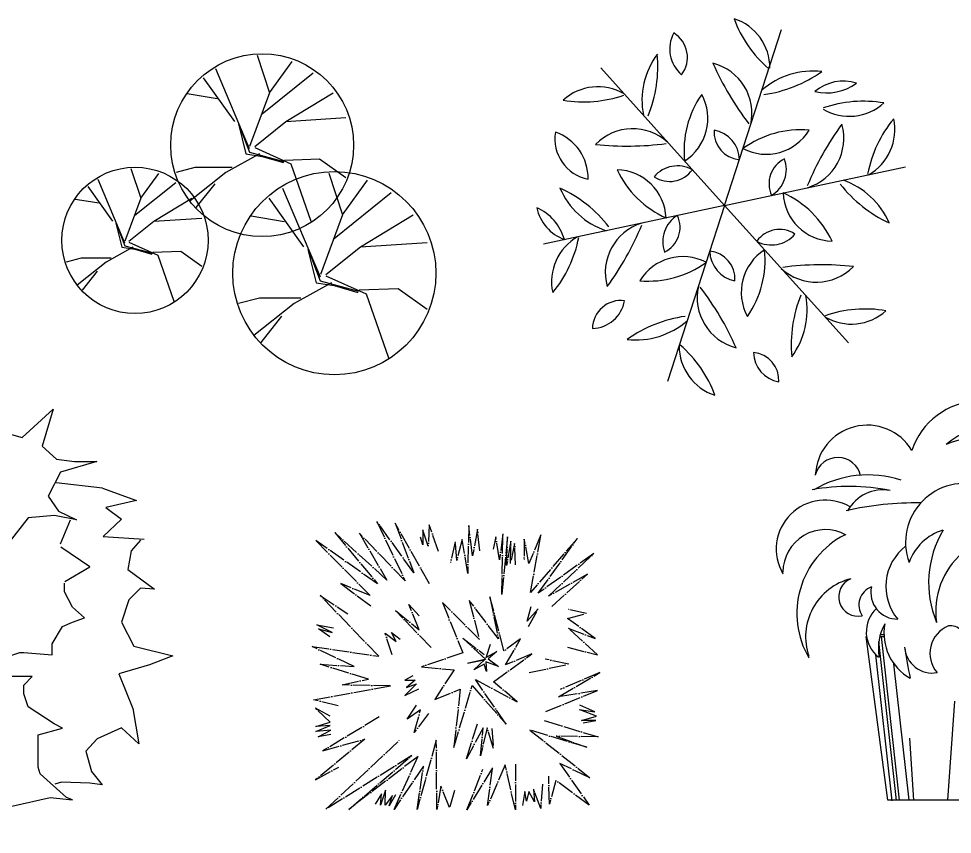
# Model space of a CAD drawing. Extents: x -42728 to 99010, y -18674 to 47645.
# Drawn here: x 42498 to 44710, y 7601 to 9532 of the extents above; entities that cross this region are included whole.
import ezdxf

# ---------------------------------------------------------------- set-up
doc = ezdxf.new("R2010")
doc.units = 0
doc.header["$LTSCALE"] = 100
doc.header["$MEASUREMENT"] = 0
doc.linetypes.add('DOTE', pattern=[2.42, 2, -0.2, 0.02, -0.2])
doc.layers.get('0').update_dxf_attribs({"linetype": 'CONTINUOUS'})
for name, color, linetype in [('A-FURN', 7, 'CONTINUOUS'), ('DOTE', 1, 'DOTE'), ('PUB_DIM', 3, 'CONTINUOUS')]:
    doc.layers.add(name, color=color, linetype=linetype)
doc.styles.get("Standard").update_dxf_attribs({"font": 'ISOCP'})

# ---------------------------------------------------------------- blocks, each defined once
blk = doc.blocks.new('PC')
at = {"layer": 'A-FURN'}
for p, q in [((-79.2, 0), (-122.4, 387.4)), ((69.4, 1.4), (105.2, 387.4)), ((84.9, 0), (120.8, 387.4)), ((92.3, -0.7), (128.4, 387.4)), ((-86.5, -0.8), (-128.5, 375.2)), ((-96.9, -2), (-135.5, 344.1)), ((-56.9, 0), (-92.7, 322.5)), ((34.8, 0), (51.5, 234.5)), ((-45.7, 0), (-55, 146.3))]:
    blk.add_line(p, q, dxfattribs=at)
for points in [[(-107, 0), (-158.8, 387.4), (-157.5, 387.4)], [(-126.2, 387.4), (-116.1, 387.4)], [(-124.9, 392.1), (-116.3, 392.1)], [(84.6, 387.4), (146.2, 387.4), (107, 0), (-107, 0)]]:
    blk.add_lwpolyline(points, dxfattribs=at)
for centre, radius, start, end in [((111, 774.8), 169.6, 21.7836, 161.8442), ((-155.8, 764.3), 123.2, 30.973, 177.7149), ((147.6, 708.9), 176.6, 45.0763, 131.2901), ((100.9, 695), 162.3, 43.7176, 115.4681), ((-225.5, 756), 55, 11.9915, 166.1619), ((206.6, 715.3), 92.7, 41.3922, 162.9158), ((278.5, 695.5), 81.3, 94.4023, 151.3658), ((-153.9, 517.3), 252.5, 72.022, 120.6975), ((264.6, 668.4), 85.1, 19.0807, 129.053), ((-198.6, 254.2), 488.3, 78.5598, 100.3882), ((-119.1, 639.7), 94.7, 79.446, 151.5691), ((74.4, 609.9), 139.7, 71.7887, 199.8874), ((-255.5, 594.2), 116, 59.4698, 210.3935), ((298.2, 606.6), 101.1, 62.3898, 149.4764), ((-38, -60.3), 763.9, 89.3409, 102.7205), ((283.1, 495.2), 178, 329.7493, 113.8865), ((-255.3, 539.9), 100.3, 60.7061, 180.3126), ((-113.5, 441.9), 209.1, 117.4878, 210.1987), ((57.8, 522.3), 121.5, 106.4019, 160.7575), ((233.6, 514.5), 244.1, 149.3904, 202.5749), ((7, 404.1), 238, 316.7729, 64.9724), ((7.7, 505.7), 119.7, 127.3959, 220.2154), ((17.7, 494.2), 205.2, 312.6773, 36.0523), ((190.9, 446.4), 184.6, 131.1854, 187.9645), ((-190.9, 453.8), 291.6, 338.747, 26.798), ((336.5, 457.6), 108, 333.454, 59.6856), ((325, 488.3), 90.9, 333.3922, 43.4752), ((-159.7, 386.3), 142.2, 104.2756, 198.7996), ((-177.3, 481.4), 46.2, 112.2433, 281.6376), ((203.8, 440.1), 160.6, 321.6577, 28.3948), ((342.9, 452.9), 63.6, 355.2049, 88.1083), ((-129.7, 461.6), 46, 110.8147, 213.7115), ((-84.7, 491.2), 62.8, 167.7176, 270.9098), ((52.4, 434.9), 232.3, 303.4506, 15.5944), ((179.6, 380.4), 151.7, 344.758, 50.4537), ((-82.8, 398), 75.4, 133.2334, 231.9933), ((-188.3, 515.6), 301.2, 331.5248, 342.8463), ((-15.5, 359.9), 114.1, 149.8954, 190.7695), ((5.2, 394.5), 121.5, 169.2995, 240.8514), ((62, 347.5), 69.6, 111.7182, 221.0065), ((41.3, 377), 35.5, 351.8932, 98.1533), ((-1.8, 366.5), 65.7, 184.0055, 279.9455), ((738.2, 470.6), 812.8, 187.6786, 192.9474)]:
    blk.add_arc(centre, radius, start, end, dxfattribs=at)
blk = doc.blocks.new('M_F8')
for p, q in [((2.9, 532.6), (27.6, 593.8)), ((27.6, 593.8), (76, 524.4)), ((-201.8, 486.5), (-173.2, 550.1)), ((-173.2, 550.1), (-132, 501.8)), ((-53.7, 486.5), (2.9, 532.6)), ((185.4, 481.4), (259.3, 549.1)), ((259.3, 549.1), (233.3, 460.9)), ((76, 524.4), (121.3, 499.7)), ((-132, 501.8), (-53.7, 486.5)), ((121.3, 499.7), (185.4, 481.4)), ((-370.5, 375.2), (-361.1, 478.3)), ((-358, 481.4), (-286.1, 412.7)), ((-310, 429.9), (-286.1, 465.8)), ((-283, 465.8), (-244.8, 450.6)), ((-244.8, 450.6), (-201.8, 486.5)), ((233.3, 460.9), (266.7, 430.2)), ((-286.1, 412.7), (-225.7, 430.2)), ((-225.7, 430.2), (-203.1, 426.6)), ((-203.1, 426.6), (-206.6, 373.8)), ((-197.1, 440.4), (-197.1, 440.4)), ((266.7, 430.2), (309.7, 425)), ((362.3, 425), (276.3, 399.5)), ((309.7, 425), (362.3, 425)), ((276.3, 399.5), (247.5, 343)), ((-529.8, 353.4), (-445.4, 356.5)), ((-445.4, 356.5), (-402.6, 368.7)), ((-206.6, 373.8), (-163.6, 312.4)), ((-206.6, 373.8), (-206.6, 373.8)), ((375.8, 361.8), (265.8, 374.4)), ((375.8, 361.8), (456.4, 332.3)), ((247.5, 343), (271.4, 307.2)), ((-163.6, 312.4), (-87.1, 307.2)), ((-87.1, 307.2), (-154.1, 271.3)), ((8.5, 302.1), (-34.5, 276.5)), ((61.1, 302.1), (8.5, 302.1)), ((132.9, 230.4), (61.1, 302.1)), ((199.8, 291.9), (151.9, 230.4)), ((261.9, 297), (199.8, 291.9)), ((314.5, 286.7), (261.9, 297)), ((271.4, 307.2), (314.5, 286.7)), ((-154.1, 271.3), (-201.8, 245.8)), ((-111, 266.3), (-125.3, 271.3)), ((-77.5, 240.6), (-111, 266.3)), ((-34.5, 276.5), (-58.4, 240.6)), ((276.3, 230.4), (300.2, 286.7)), ((-201.8, 245.8), (-220.5, 172.2)), ((-517.5, 203.1), (-527.1, 233.9)), ((-58.4, 240.6), (-77.5, 240.6)), ((346, 175.6), (277.2, 222.5)), ((465.8, 238.5), (444.2, 213.2)), ((-512.8, 167.2), (-517.5, 203.1)), ((444.2, 213.2), (436.3, 169)), ((-522.4, 116.1), (-512.8, 167.2)), ((286.6, 141.2), (346, 175.6)), ((436.3, 169), (499.2, 122.6)), ((-217.4, 153.5), (-173.3, 85.3)), ((285.7, 116.1), (285.7, 136.6)), ((-613.2, 85.3), (-522.4, 116.1)), ((304.8, 80.2), (285.7, 116.1)), ((465.8, 124.7), (438.3, 97.3)), ((499.2, 122.6), (465.8, 124.7)), ((-230.7, 95.5), (-273.7, 54.6)), ((-173.3, 85.3), (-230.7, 95.5)), ((438.3, 97.3), (420.6, 44.7)), ((-551, 64.8), (-613.2, 85.3)), ((-197.2, 80.2), (-197.2, 44.4)), ((-173.3, 85.3), (-173.3, 85.3)), ((333.5, 54.6), (304.8, 80.2)), ((-527.1, 49.4), (-555.8, -12)), ((-498.4, 49.4), (-551, 64.8)), ((-469.7, 39.2), (-498.4, 49.4)), ((-412.4, 44.4), (-465, -27.3)), ((-340.7, 54.6), (-412.4, 44.4)), ((-412.4, 44.4), (-412.4, 44.4)), ((-340.7, 54.6), (-340.7, 54.6)), ((-302.4, -1.8), (-340.7, 54.6)), ((-273.7, 54.6), (-278.6, 23.8)), ((-197.2, 44.4), (-206.8, 3.4)), ((280.8, 34), (304.8, 44.4)), ((304.8, 44.4), (333.5, 54.6)), ((420.6, 44.7), (450.1, -12.2)), ((-465, -27.3), (-469.7, 39.2)), ((-278.6, 23.8), (-302.4, -1.8)), ((256.9, -6.9), (280.8, 34)), ((-206.8, 3.4), (-173.3, -1.8)), ((-555.8, -12), (-589.3, -27.3)), ((-173.3, -1.8), (-130.3, -12)), ((-130.3, -12), (-111.2, -58.1)), ((256.9, -32.5), (256.9, -6.9)), ((450.1, -12.2), (542.5, -35.3)), ((-589.3, -27.3), (-541.5, -63.2)), ((-87.3, -53), (-53.8, -42.7)), ((-53.8, -42.7), (-25.1, -32.5)), ((-25.1, -32.5), (75.3, -68.4)), ((113.5, -63.2), (132.7, -42.7)), ((132.7, -42.7), (180.4, -27.3)), ((180.4, -27.3), (190, -27.3)), ((190, -27.3), (256.9, -32.5)), ((542.5, -35.3), (487.5, -56.4)), ((-541.5, -63.2), (-541.5, -119.6)), ((-111.2, -58.1), (-87.3, -53)), ((108.8, -94), (113.5, -63.2)), ((487.5, -56.4), (414.7, -77.5)), ((75.3, -68.4), (108.8, -94)), ((151.8, -83.8), (118.3, -68.4)), ((156.5, -83.8), (151.8, -83.8)), ((209.2, -83.8), (156.5, -83.8)), ((190, -104.2), (209.2, -83.8)), ((414.7, -77.5), (448.1, -159.6)), ((190, -124.7), (190, -104.2)), ((-541.5, -119.6), (-541.5, -145.2)), ((199.6, -155.5), (190, -124.7)), ((-541.5, -145.2), (-565.4, -165.7)), ((-565.4, -165.7), (-479.4, -186.2)), ((261.7, -196.4), (199.6, -155.5)), ((448.1, -159.6), (461.9, -243.8)), ((-479.4, -186.2), (-460.2, -242.5)), ((280.8, -206.6), (261.7, -196.4)), ((223.4, -222), (280.8, -206.6)), ((420.6, -205.9), (363.6, -231.2)), ((461.9, -243.8), (420.6, -205.9)), ((-460.2, -242.5), (-469.7, -293.7)), ((223.4, -298.9), (223.4, -222)), ((363.6, -231.2), (336.1, -260.7)), ((-469.7, -298.9), (-398, -263)), ((-398, -263), (-355, -257.9)), ((-355, -257.9), (-326.3, -283.5)), ((336.1, -260.7), (349.9, -309.1)), ((-326.3, -283.5), (-288.1, -324.5)), ((-469.7, -293.7), (-469.7, -298.9)), ((228.3, -314.2), (223.4, -298.9)), ((349.9, -309.1), (375.4, -340.7)), ((-288.1, -324.5), (-292.8, -355.2)), ((-25.1, -339.8), (32.3, -324.5)), ((32.3, -324.5), (108.8, -401.3)), ((290.4, -370.6), (228.3, -314.2)), ((-58.6, -452.6), (-25.1, -339.8)), ((279.1, -334.4), (263.3, -338.6)), ((345.9, -336.5), (279.1, -334.4)), ((375.4, -340.7), (345.9, -336.5)), ((-292.8, -355.2), (-312, -385.9)), ((-312, -385.9), (-264.2, -370.6)), ((-264.2, -370.6), (-206.8, -355.2)), ((-206.8, -355.2), (-111.2, -401.3)), ((-206.8, -355.2), (-206.8, -355.2)), ((161.3, -391.1), (252.2, -370.6)), ((252.2, -370.6), (304.8, -375.7)), ((304.8, -375.7), (290.4, -370.6)), ((108.8, -457.6), (161.3, -391.1)), ((-111.2, -401.3), (-82.5, -421.8)), ((108.8, -401.3), (118.3, -447.4)), ((-82.5, -421.8), (-58.6, -452.6)), ((118.3, -447.4), (108.8, -457.6))]:
    blk.add_line(p, q)
at = {"flags": 128}
for points in [[(-529.8, 353.4), (-482.9, 275.3), (-521.2, 241.3)], [(456.4, 332.3), (383.6, 316.4), (421.2, 288.2), (377.3, 247.6), (474.4, 241.3)]]:
    blk.add_lwpolyline(points, dxfattribs=at)
at = {"width": 0.8, "flags": 9}
for tag, p in [('XSIZE', (-73.6, 244.1)), ('YSIZE', (141.9, 228.4)), ('XSIZE', (-182.7, 109.6)), ('YSIZE', (124.2, -73))]:
    blk.add_attdef(tag, p, '', height=0.2, dxfattribs=at)
blk = doc.blocks.new('M_F17')
for p, q in [((-746, 1795), (-737, 1298)), ((-553, 1157), (-746, 1795)), ((-553, 1598), (-501, 1776)), ((-501, 1776), (-422, 1570)), ((-448, 1176), (-194, 1786)), ((-273, 1326), (16, 1814)), ((-194, 1786), (-273, 1326)), ((16, 1814), (-185, 1344)), ((227, 1786), (542, 1438)), ((314, 1429), (227, 1786)), ((-1552, 1692), (-1263, 1298)), ((-1061, 1344), (-1552, 1692)), ((-1228, 1701), (-1061, 1344)), ((-667, 988), (-1228, 1701)), ((-869, 1664), (-667, 988)), ((-737, 1298), (-869, 1664)), ((-580, 1617), (-553, 1767)), ((-553, 1767), (-553, 1598)), ((-448, 1758), (-369, 1579)), ((-422, 1570), (-448, 1758)), ((419, 1758), (656, 1429)), ((542, 1438), (419, 1758)), ((796, 1241), (1182, 1664)), ((919, 1204), (1427, 1739)), ((1182, 1664), (919, 1204)), ((1427, 1739), (954, 1082)), ((656, 1429), (717, 1654)), ((717, 1654), (761, 1438)), ((16, 978), (113, 1448)), ((113, 1448), (174, 1166)), ((954, 1082), (1602, 1542)), ((1602, 1542), (963, 988)), ((-1263, 1298), (-1543, 1222)), ((-1543, 1222), (-1210, 1213)), ((-1307, 1138), (-1596, 1119)), ((-1596, 1119), (-1368, 1035)), ((963, 988), (1646, 1110)), ((1646, 1110), (1304, 969)), ((-1517, 1044), (-1394, 978)), ((-1368, 1035), (-1517, 1044)), ((-98, 556), (235, 1007)), ((235, 1007), (104, 697)), ((559, 969), (770, 1082)), ((770, 1082), (621, 950)), ((621, 950), (796, 997)), ((-1394, 931), (-1561, 903)), ((-1394, 978), (-1509, 950)), ((-1509, 950), (-1394, 931)), ((1304, 969), (1593, 913)), ((1593, 913), (1348, 913)), ((-1613, 819), (-1079, 697)), ((-1070, 819), (-1613, 819)), ((-334, 838), (-98, 556)), ((-71, 340), (-334, 838)), ((104, 697), (411, 875)), ((411, 875), (270, 678)), ((1287, 809), (1541, 800)), ((1541, 800), (1304, 753)), ((-1079, 697), (-1561, 490)), ((-597, 706), (-71, 340)), ((-141, 302), (-597, 706)), ((270, 678), (910, 509)), ((1620, 715), (936, 650)), ((1567, 753), (1278, 706)), ((1278, 706), (1620, 715)), ((1304, 753), (1567, 753)), ((-886, 556), (-641, 481)), ((-650, 537), (-886, 556)), ((86, 612), (139, 462)), ((174, 490), (86, 612)), ((262, 594), (174, 490)), ((191, 462), (262, 594)), ((411, 612), (866, 265)), ((910, 509), (411, 612)), ((936, 650), (1655, 659)), ((1655, 659), (1348, 622)), ((1348, 622), (1620, 575)), ((1620, 575), (1471, 547)), ((-1114, 547), (-1613, 246)), ((-1561, 490), (-1114, 547)), ((-641, 481), (-974, 406)), ((25, 471), (113, 443)), ((139, 462), (25, 471)), ((43, 321), (165, 453)), ((113, 443), (43, 321)), ((121, 246), (165, 462)), ((165, 453), (121, 246)), ((165, 462), (419, 190)), ((200, 471), (349, 518)), ((419, 190), (227, 443)), ((-1613, 246), (-1132, 434)), ((-641, 434), (-1009, 237)), ((-1009, 237), (-597, 368)), ((-974, 406), (-641, 434)), ((402, 387), (840, -54)), ((866, 265), (402, 387)), ((1707, 359), (1392, 302)), ((1453, 387), (1707, 359)), ((-877, 87), (-141, 302)), ((1751, 255), (1182, 246)), ((1182, 246), (1585, 180)), ((1392, 302), (1751, 255)), ((-185, 162), (-877, 87)), ((-308, -139), (-185, 162)), ((244, 190), (78, -298)), ((840, -54), (244, 190)), ((1585, 180), (1339, 115)), ((1339, 115), (1558, 96)), ((-1386, 96), (-1587, 40)), ((-1587, 40), (-1333, -64)), ((43, 87), (-308, -139)), ((78, -298), (43, 87)), ((1558, 96), (1313, 40)), ((-1333, -64), (-1613, -111)), ((1444, -101), (1760, -214)), ((-1613, -111), (-790, -120)), ((-790, -120), (-1613, -345)), ((-474, -214), (-702, -383)), ((305, -186), (743, -608)), ((1059, -205), (1777, -618)), ((1760, -214), (1506, -223)), ((-1097, -270), (-1613, -618)), ((-1613, -345), (-1097, -270)), ((-702, -383), (-431, -308)), ((-431, -308), (-545, -467)), ((-264, -495), (-185, -327)), ((516, -327), (814, -449)), ((743, -608), (516, -327)), ((814, -449), (682, -327)), ((1506, -223), (1699, -289)), ((1523, -289), (1611, -317)), ((1699, -289), (1523, -289)), ((-983, -336), (-1613, -1153)), ((-1613, -618), (-983, -336)), ((-974, -411), (-1613, -1425)), ((-1613, -1153), (-974, -411)), ((-545, -467), (-378, -355)), ((-124, -355), (-264, -495)), ((-168, -477), (-124, -355)), ((-80, -373), (-168, -477)), ((-80, -495), (-80, -373)), ((-28, -402), (-80, -495)), ((1190, -392), (1795, -834)), ((1777, -618), (1190, -392)), ((-1613, -1425), (-790, -552)), ((481, -655), (402, -552)), ((1094, -495), (1655, -1040)), ((1795, -834), (1094, -495)), ((-1438, -599), (-1570, -674)), ((-1570, -674), (-1447, -636)), ((-1447, -636), (-1561, -721)), ((218, -646), (472, -730)), ((375, -599), (481, -655)), ((472, -730), (375, -599)), ((-1386, -721), (-1561, -777)), ((-1561, -721), (-1386, -721)), ((-1561, -777), (-1429, -768)), ((-1429, -768), (-1552, -843)), ((-317, -1575), (-150, -665)), ((-150, -665), (-141, -1237)), ((1103, -712), (1663, -1331)), ((1655, -1040), (1103, -712)), ((-518, -796), (-921, -1462)), ((200, -805), (919, -1500)), ((314, -1594), (200, -805)), ((1059, -1256), (779, -880)), ((1059, -824), (1567, -1556)), ((1663, -1331), (1059, -824)), ((-781, -965), (-1263, -1547)), ((-921, -1462), (-781, -965)), ((-141, -1237), (-71, -927)), ((-71, -927), (104, -1500)), ((1567, -1556), (919, -909)), ((919, -909), (1059, -1256)), ((78, -1096), (314, -1594)), ((104, -1500), (78, -1096)), ((919, -1500), (700, -1172)), ((-1263, -1547), (-1114, -1275)), ((-387, -1284), (-317, -1575)), ((-755, -1519), (-676, -1369)), ((-729, -1369), (-755, -1519)), ((-676, -1369), (-693, -1547)), ((-693, -1547), (-623, -1378)), ((-632, -1547), (-580, -1378)), ((-623, -1378), (-632, -1547)), ((-580, -1378), (-413, -1556)), ((-413, -1556), (-509, -1378)), ((428, -1387), (524, -1519)), ((481, -1359), (568, -1538)), ((524, -1519), (481, -1359)), ((568, -1538), (533, -1331))]:
    blk.add_line(p, q)
at = {"width": 0.8, "flags": 9}
for tag in ['XSIZE', 'YSIZE']:
    blk.add_attdef(tag, (0, 0), '', height=0.5, dxfattribs=at)
blk = doc.blocks.new('A$C5A99020C')
at = {"linetype": 'Continuous'}
for p, q in [((462.5, 756.5), (492, 667.8)), ((492, 667.8), (545.3, 741.7)), ((444.7, 534.8), (364.9, 723.9)), ((474.3, 617.5), (595.5, 715.1)), ((409.3, 599.8), (335.4, 703.3)), ((367.9, 653), (296.9, 664.8)), ((492, 667.8), (444.7, 540.7)), ((530.5, 599.8), (642.8, 667.8)), ((456.6, 540.7), (530.5, 599.8)), ((530.5, 599.8), (672.4, 608.7)), ((418.1, 593.9), (435.9, 523)), ((418.4, 594.6), (444.4, 526.9)), ((456.6, 537.7), (542.3, 499.3)), ((468.4, 523), (388.6, 478.6)), ((435.9, 523), (474.3, 517.1)), ((444.4, 526.9), (525.8, 505.1)), ((474.3, 517.1), (524.6, 502.3)), ((527.5, 508.2), (610.3, 511.2)), ((610.3, 511.2), (672.4, 466.8)), ((163.6, 488.6), (187.3, 417.7)), ((314.7, 490.5), (270.3, 478.6)), ((403.3, 490.5), (314.7, 490.5)), ((542.3, 499.3), (589.6, 363.4)), ((187.3, 417.7), (229.8, 476.8)), ((388.6, 478.6), (302.8, 410.7)), ((632, 477.2), (664.8, 378.7)), ((121, 363.3), (61.9, 446.1)), ((149.4, 311.3), (85.6, 462.6)), ((173.1, 377.5), (270, 455.5)), ((362, 452), (317.6, 395.9)), ((664.8, 378.7), (723.9, 460.7)), ((612.3, 230.9), (523.6, 441)), ((645.1, 322.8), (779.8, 431.2)), ((87.9, 405.9), (31.2, 415.3)), ((187.3, 417.7), (149.4, 316)), ((218, 363.3), (307.9, 417.7)), ((572.8, 303.1), (490.7, 418.1)), ((664.8, 378.7), (612.3, 237.4)), ((707.5, 303.1), (832.3, 378.7)), ((128.1, 358.6), (142.3, 301.8)), ((128.4, 359.1), (149.2, 305)), ((158.9, 316), (218, 363.3)), ((218, 363.3), (331.5, 370.4)), ((526.8, 362.2), (448, 375.4)), ((158.9, 313.7), (227.5, 282.9)), ((707.5, 303.1), (865.2, 313)), ((168.3, 301.8), (104.5, 266.4)), ((142.3, 301.8), (173.1, 297.1)), ((149.2, 305), (214.3, 287.5)), ((173.1, 297.1), (213.3, 285.3)), ((215.6, 290), (281.9, 292.4)), ((281.9, 292.4), (331.5, 256.9)), ((582.7, 296.6), (602.4, 217.7)), ((583, 297.3), (611.9, 222.1)), ((625.4, 237.4), (707.5, 303.1)), ((45.4, 275.8), (9.9, 266.4)), ((104.5, 266.4), (35.9, 212)), ((116.3, 275.8), (45.4, 275.8)), ((227.5, 282.9), (265.3, 174.2)), ((83.2, 245.1), (47.7, 200.2)), ((611.9, 222.1), (702.4, 197.9)), ((625.4, 234.2), (720.7, 191.5)), ((638.5, 217.7), (549.8, 168.5)), ((602.4, 217.7), (645.1, 211.2)), ((645.1, 211.2), (700.9, 194.8)), ((704.2, 201.3), (796.2, 204.6)), ((796.2, 204.6), (865.2, 155.4)), ((467.7, 181.6), (418.4, 168.5)), ((566.3, 181.6), (467.7, 181.6)), ((720.7, 191.5), (773.2, 40.4)), ((549.8, 168.5), (454.6, 93)), ((520.3, 138.9), (471, 76.5))]:
    blk.add_line(p, q, dxfattribs=at)
for centre, radius in [((474.4, 543.5), 216.5), ((173.2, 318.2), 173.2), ((645.3, 240.5), 240.5)]:
    blk.add_circle(centre, radius, dxfattribs=at)
blk = doc.blocks.new('A$C07B76E1C')
for q in [(1160.1, 1732.1), (303.1, 1549.5), (1746.7, 1081.2), (32.8, 716.1), (619.3, 65.2), (1476.3, 247.8)]:
    blk.add_line((889.7, 898.7), q)
for centre, radius, start, end in [((1482.2, 1986.4), 584, 200.3878, 229.0632), ((859, 1549.1), 245.8, 359.75, 72.0497), ((789.6, 1639.5), 159.7, 151.7015, 229.7406), ((578.4, 1599.5), 135.6, 322.8639, 58.5782), ((866.8, 1395.4), 368.2, 143.3521, 190.9965), ((-61.5, 1558.9), 635.3, 338.197, 5.0866), ((774.3, 1334.5), 245.3, 347.2702, 75.7188), ((2116.6, 2137.9), 1401, 203.8113, 217.5003), ((1308.5, 1166.9), 368.2, 83.3521, 130.9965), ((985.9, 2052.5), 635.3, 278.197, 305.0866), ((289.8, 1214.6), 245.8, 59.75, 132.0497), ((1451.1, 1279.2), 207.8, 72.2233, 129.8114), ((1375.3, 1668.6), 236.9, 256.0238, 306.0109), ((222.7, 1972.9), 584, 260.3878, 289.0632), ((1164.7, 1157.3), 467, 145.1527, 185.9348), ((572.2, 1310.1), 238.3, 302.4729, 28.6145), ((1480.3, 1566.5), 245.8, 239.75, 312.0497), ((1547.4, 808.1), 584, 80.3878, 109.0632), ((2576.3, 455.8), 1401, 143.8113, 157.5003), ((1209.5, 1216.5), 245.3, 287.2702, 15.7188), ((2141, 936.4), 584, 140.3878, 169.0632), ((1450.7, 1257.5), 245.8, 299.75, 12.0497), ((280.1, 1214.4), 194.3, 170.709, 259.1064), ((14.4, 1029), 229, 358.6571, 71.1583), ((454.6, 1016.6), 245.3, 47.2702, 135.7188), ((972.8, 1247.3), 132.7, 176.5427, 264.4723), ((815.5, 1112.9), 144.5, 0.9077, 80.1073), ((1251.2, 789.9), 467, 85.1527, 125.9348), ((1087.3, 1379.4), 238.3, 242.4729, 328.6145), ((430, 2580.7), 1401, 263.8113, 277.5003), ((1233.1, 1001), 132.7, 116.5427, 204.4723), ((1038.1, 1070.1), 144.5, 300.9077, 20.1073), ((374.7, 829.4), 238.3, 2.4729, 88.6145), ((803.2, 1266.1), 467, 205.1527, 245.9348), ((667.1, 941.5), 144.5, 60.9077, 140.1073), ((629.4, 1144.9), 132.7, 236.5427, 324.4723), ((1331.4, 670.1), 368.2, 23.3521, 70.9965), ((-157.6, 405), 635.3, 38.197, 65.0866), ((448.1, 1127.2), 368.2, 203.3521, 250.9965), ((1937.1, 1392.3), 635.3, 218.197, 245.0866), ((1404.8, 967.9), 238.3, 182.4729, 268.6145), ((976.3, 531.2), 467, 25.1527, 65.9348), ((-96.3, 671.7), 236.9, 16.0238, 66.0109), ((203.1, 932.1), 207.8, 192.2233, 249.8114), ((741.3, 727.2), 144.5, 120.9077, 200.1073), ((546.3, 796.3), 132.7, 296.5427, 24.4723), ((570, 580.8), 245.3, 107.2702, 195.7188), ((-796.9, 1341.5), 1401, 323.8113, 337.5003), ((1150.1, 652.4), 132.7, 56.5427, 144.4723), ((1112.4, 855.9), 144.5, 240.9077, 320.1073), ((316.1, 537.1), 245.8, 119.75, 192.0497), ((-374.1, 858.2), 584, 320.3878, 349.0632), ((806.7, 550.1), 132.7, 356.5427, 84.4723), ((964, 684.4), 144.5, 180.9077, 260.1073), ((1207.3, 487.2), 238.3, 122.4729, 208.6145), ((614.8, 640), 467, 325.1527, 5.9348), ((692.2, 418), 238.3, 62.4729, 148.6145), ((528.3, 1007.4), 467, 265.1527, 305.9348), ((1324.9, 780.7), 245.3, 227.2702, 315.7188), ((1349.5, -783.4), 1401, 83.8113, 97.5003), ((1005.2, 462.8), 245.3, 167.2702, 255.7188), ((-337.1, -340.6), 1401, 23.8113, 37.5003), ((399.3, 313.1), 135.6, 82.8639, 178.5782), ((259, 476), 159.7, 271.7015, 349.7406), ((1840.9, 238.5), 635.3, 158.197, 185.0866), ((912.7, 401.9), 368.2, 323.3521, 10.9965), ((1489.6, 582.7), 245.8, 239.75, 312.0497), ((1556.7, -175.6), 584, 80.3878, 109.0632), ((793.6, -255.2), 635.3, 98.197, 125.0866), ((471, 630.4), 368.2, 263.3521, 310.9965), ((920.2, 233.8), 245.8, 179.75, 252.0497), ((297, -203.5), 584, 20.3878, 49.0632), ((1014.4, 71), 132.7, 356.5427, 84.4723), ((1171.7, 205.4), 144.5, 180.9077, 260.1073)]:
    blk.add_arc(centre, radius, start, end)

msp = doc.modelspace()

# ---------------------------------------------------------------- block references
at = {"xscale": 0.5, "yscale": 0.5, "zscale": 0.5}
msp.add_blockref('A$C07B76E1C', (43725.32565, 8640.47007), dxfattribs=at)
for name, p in [('A$C5A99020C', (42600.66683, 8688.9401)), ('PC', (44664.1416, 7682.10391))]:
    msp.add_blockref(name, p)
at = {"layer": 'DOTE', "color": 3, "xscale": -0.2, "yscale": 0.2, "zscale": 0.2, "rotation": 269.8}
msp.add_blockref('M_F17', (43512.01228, 7981.94916), dxfattribs=at)
at = {"layer": 'PUB_DIM'}
msp.add_blockref('M_F8', (42320.89132, 8058.69208), dxfattribs=at)

doc.saveas('drawing.dxf')
